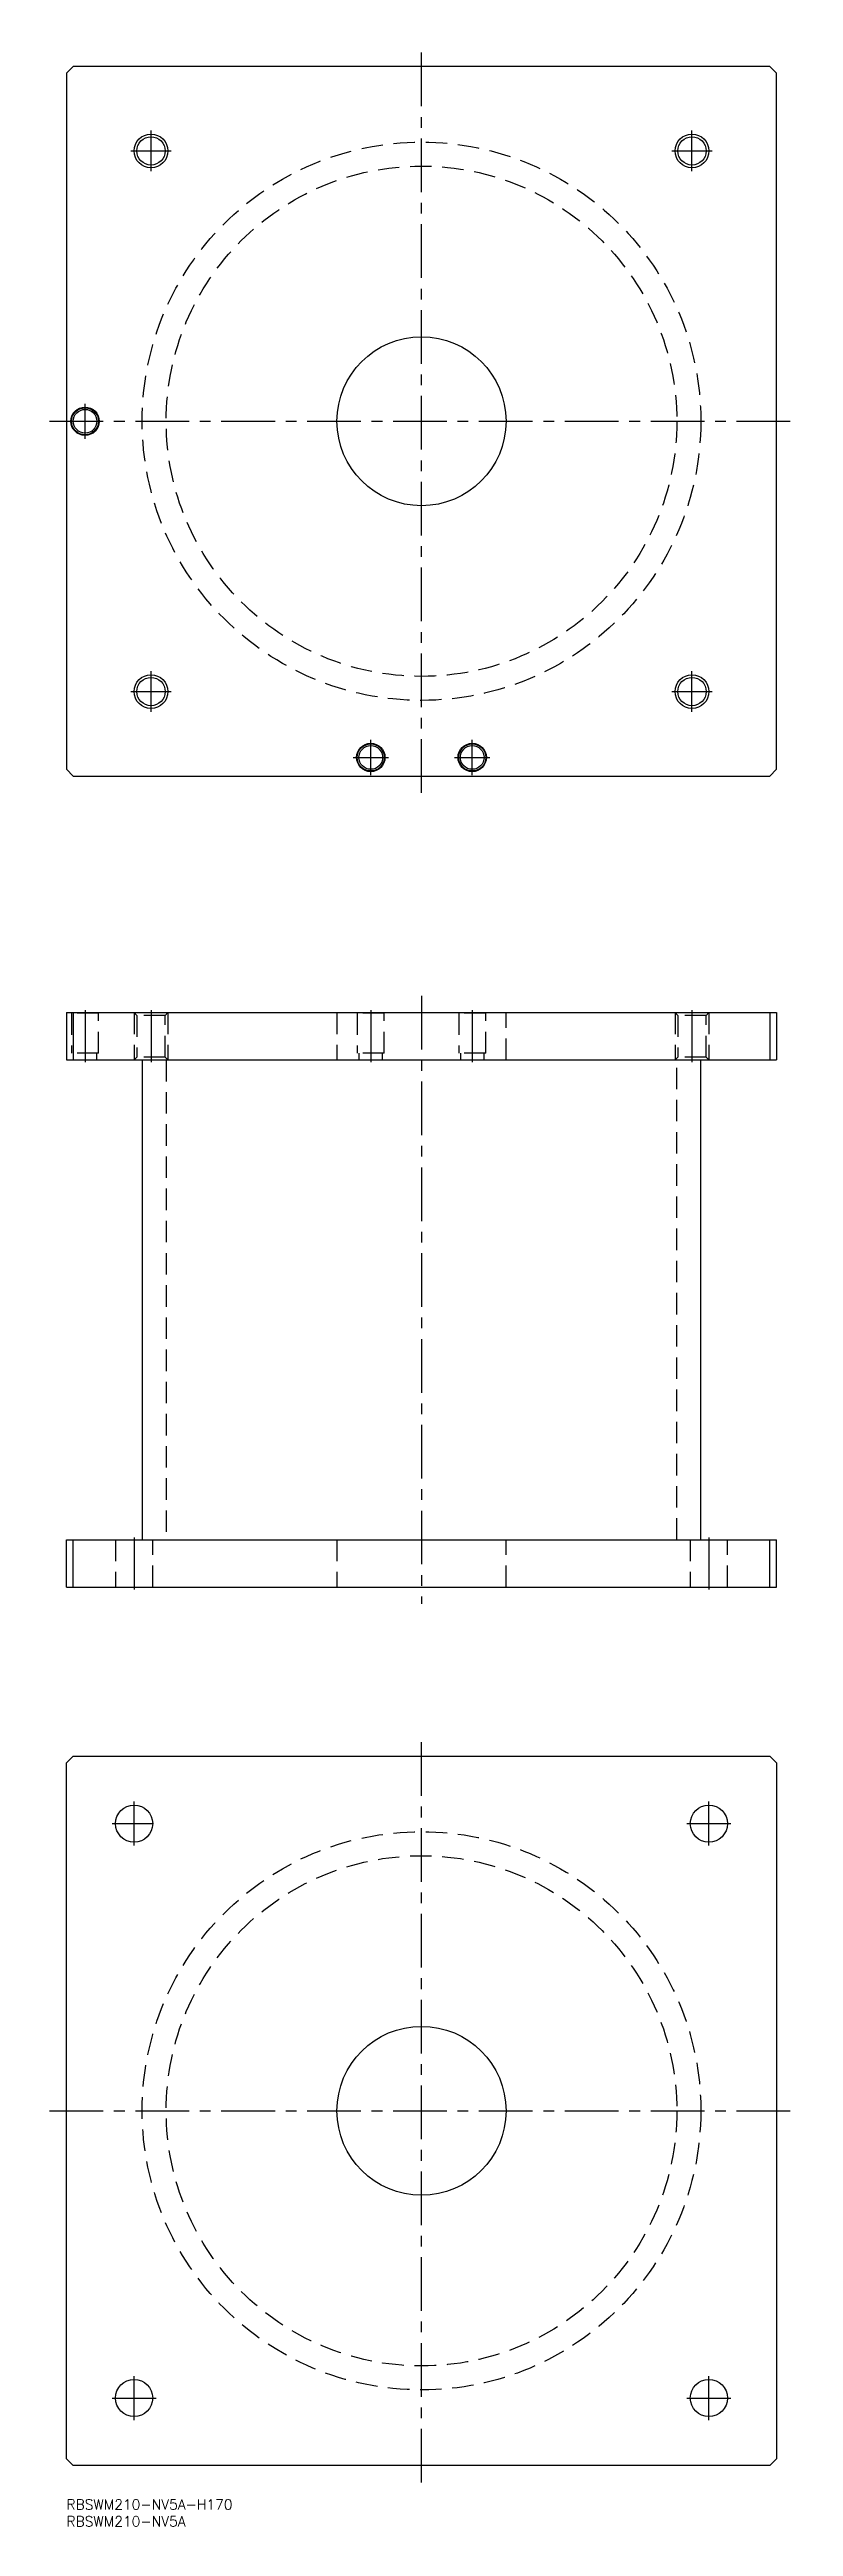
# Model space of a CAD drawing. Extents: x -5 to 215, y -8 to 725.
import ezdxf

# ---------------------------------------------------------------- set-up
doc = ezdxf.new("R2010")
doc.units = 0
doc.header["$LTSCALE"] = 0.5
doc.linetypes.add('CENTER', pattern=[50.8, 31.75, -6.35, 6.35, -6.35])
doc.linetypes.add('DASHED', pattern=[19.05, 12.7, -6.35])
for name, color, linetype in [('MSM_CENTER', 1, 'CENTER'), ('MSM_CONTINUOUS', 7, 'CONTINUOUS'), ('MSM_DASHED', 4, 'DASHED'), ('MSM_NARROW', 5, 'CONTINUOUS'), ('MSM_PART_NUMBER', 7, 'CONTINUOUS')]:
    doc.layers.add(name, color=color, linetype=linetype)
doc.styles.get("Standard").update_dxf_attribs({"font": 'txt.shx', "height": 3, "bigfont": 'bigfont.shx'})

msp = doc.modelspace()

# ---------------------------------------------------------------- linework, layer by layer
at = {"layer": 'MSM_CENTER'}
for p, q in [((105, 505), (105, 725)), ((25, 689), (25, 701)), ((185, 689), (185, 701)), ((19, 695), (31, 695)), ((179, 695), (191, 695)), ((5.5, 609.8), (5.5, 620.2)), ((-5, 615), (215, 615)), ((25, 529), (25, 541)), ((185, 529), (185, 541)), ((19, 535), (31, 535)), ((179, 535), (191, 535)), ((90, 510.3), (90, 520.7)), ((120, 510.3), (120, 520.7)), ((84.8, 515.5), (95.2, 515.5)), ((114.8, 515.5), (125.2, 515.5)), ((5.5, 440.7), (5.5, 425.3)), ((25, 440.7), (25, 425.3)), ((90, 440.7), (90, 425.3)), ((105, 445), (105, 265)), ((120, 440.7), (120, 425.3)), ((185, 440.7), (185, 425.3)), ((20, 284.7), (20, 269.3)), ((190, 284.7), (190, 269.3)), ((105, 5), (105, 225)), ((20, 193.5), (20, 206.5)), ((190, 193.5), (190, 206.5)), ((13.5, 200), (25.775, 200)), ((183.5, 200), (196.5, 200)), ((-5, 115), (215, 115)), ((13.5, 30), (26.5, 30)), ((20, 23.5), (20, 36.5)), ((183.5, 30), (196.5, 30)), ((190, 23.5), (190, 36.5))]:
    msp.add_line(p, q, dxfattribs=at)
at = {"layer": 'MSM_CONTINUOUS'}
for p, q in [((2, 720), (0, 718)), ((208, 720), (2, 720)), ((210, 718), (208, 720)), ((0, 718), (0, 512)), ((210, 512), (210, 718)), ((0, 512), (2, 510)), ((2, 510), (208, 510)), ((208, 510), (210, 512)), ((0, 440), (210, 440)), ((0, 440), (0, 426)), ((2, 440), (2, 426)), ((208, 440), (208, 426)), ((210, 440), (210, 426)), ((0, 426), (210, 426)), ((22.4, 426), (22.4, 284)), ((187.6, 284), (187.6, 426)), ((0, 270), (0, 284)), ((0, 284), (210, 284)), ((2, 270), (2, 284)), ((208, 270), (208, 284)), ((210, 270), (210, 284)), ((0, 270), (210, 270)), ((0, 218), (2, 220)), ((2, 220), (208, 220)), ((208, 220), (210, 218)), ((0, 12), (0, 218)), ((210, 218), (210, 12)), ((2, 10), (0, 12)), ((208, 10), (2, 10)), ((210, 12), (208, 10))]:
    msp.add_line(p, q, dxfattribs=at)
for centre, radius in [((25, 695), 4.188), ((185, 695), 4.188), ((105, 615), 25), ((5.5, 615), 4.2), ((5.5, 615), 4), ((5.5, 615), 3.5), ((25, 535), 4.188), ((185, 535), 4.188), ((90, 515.5), 4.2), ((90, 515.5), 4), ((90, 515.5), 3.5), ((120, 515.5), 4.2), ((120, 515.5), 4), ((120, 515.5), 3.5), ((20, 200), 5.5), ((190, 200), 5.5), ((105, 115), 25), ((20, 30), 5.5), ((190, 30), 5.5)]:
    msp.add_circle(centre, radius, dxfattribs=at)
at = {"layer": 'MSM_DASHED'}
for p, q in [((1.3, 440), (1.5, 439.8)), ((1.5, 439.8), (1.5, 428)), ((9.5, 439.8), (1.5, 439.8)), ((9.5, 439.8), (9.7, 440)), ((9.5, 428), (9.5, 439.8)), ((20, 440), (20.812, 439.188)), ((20, 440), (20, 426)), ((29.188, 439.188), (30, 440)), ((30, 440), (30, 426)), ((80, 440), (80, 426)), ((85.8, 440), (86, 439.8)), ((86, 439.8), (86, 428)), ((94, 439.8), (86, 439.8)), ((94, 439.8), (94.2, 440)), ((94, 428), (94, 439.8)), ((115.8, 440), (116, 439.8)), ((116, 439.8), (116, 428)), ((124, 439.8), (116, 439.8)), ((124, 439.8), (124.2, 440)), ((124, 428), (124, 439.8)), ((130, 426), (130, 440)), ((180, 440), (180.812, 439.188)), ((180, 440), (180, 426)), ((189.188, 439.188), (190, 440)), ((190, 440), (190, 426)), ((20.812, 439.188), (20.812, 426.812)), ((29.188, 439.188), (20.812, 439.188)), ((29.188, 426.812), (29.188, 439.188)), ((180.812, 439.188), (180.812, 426.812)), ((189.188, 439.188), (180.812, 439.188)), ((189.188, 426.812), (189.188, 439.188)), ((9.5, 428), (1.5, 428)), ((9, 426), (9, 428)), ((20.812, 426.812), (20, 426)), ((29.188, 426.812), (20.812, 426.812)), ((30, 426), (29.188, 426.812)), ((29.5, 426), (29.5, 284)), ((94, 428), (86, 428)), ((86.5, 428), (86.5, 426)), ((93.5, 426), (93.5, 428)), ((124, 428), (116, 428)), ((116.5, 428), (116.5, 426)), ((123.5, 426), (123.5, 428)), ((180.812, 426.812), (180, 426)), ((180.5, 284), (180.5, 426)), ((189.188, 426.812), (180.812, 426.812)), ((190, 426), (189.188, 426.812)), ((14.5, 284), (14.5, 270)), ((25.5, 270), (25.5, 284)), ((80, 284), (80, 270)), ((130, 270), (130, 284)), ((184.5, 284), (184.5, 270)), ((195.5, 270), (195.5, 284))]:
    msp.add_line(p, q, dxfattribs=at)
for centre, radius in [((105, 615), 82.6), ((105, 615), 75.5), ((105, 115), 82.6), ((105, 115), 75.5)]:
    msp.add_circle(centre, radius, dxfattribs=at)
at = {"layer": 'MSM_NARROW'}
for centre in [(25, 695), (185, 695), (25, 535), (185, 535)]:
    msp.add_circle(centre, 5, dxfattribs=at)

# ---------------------------------------------------------------- texts
at = {"layer": 'MSM_PART_NUMBER'}
for s, p in [('RBSWM210-NV5A-H170', (0, -3)), ('RBSWM210-NV5A', (0, -8))]:
    msp.add_text(s, height=3, dxfattribs=at).set_placement(p)

doc.saveas('drawing.dxf')
